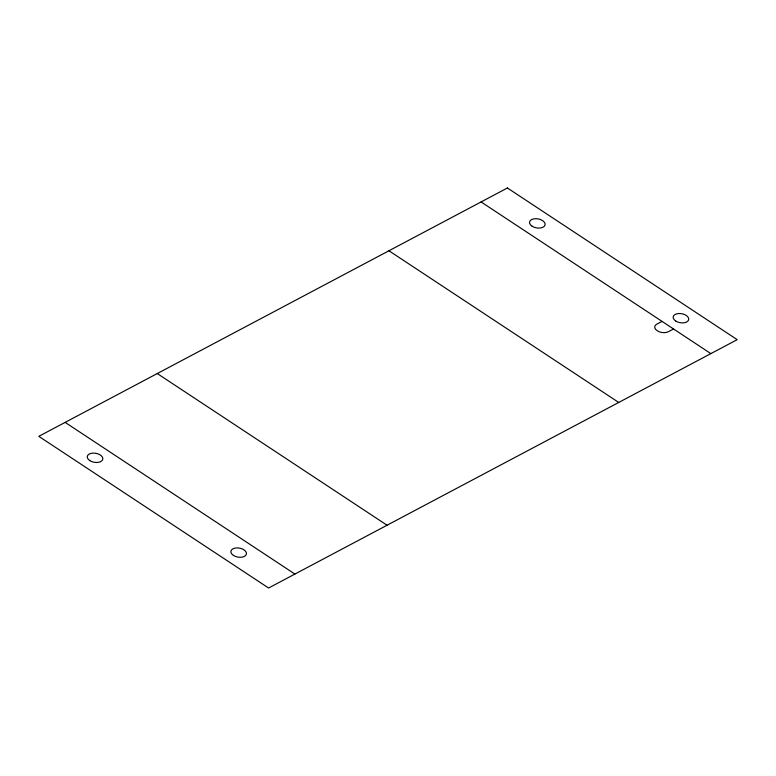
<?xml version="1.0" encoding="UTF-8"?>
<svg xmlns="http://www.w3.org/2000/svg" width="776" height="776" viewBox="0 0 776 776"><rect width="100%" height="100%" fill="white"/><g stroke="black" fill="none" stroke-linecap="round" stroke-linejoin="round"><path stroke-width="1.16" d="M662.044 321.39L656.777 324.174A7.876 4.569 10.1 0 0 657.253 330.76A7.876 4.569 10.1 0 0 668.272 331.759L673.529 328.975M481.081 201.935L710.874 353.623M388.941 250.764L618.734 402.453M157.266 373.547L387.059 525.236M65.126 422.377L294.919 574.065M507.407 187.986L38.8 436.335L268.593 588.014L737.2 339.665L507.407 187.986M233.401 555.393A7.876 4.569 10.1 0 0 246.283 554.491A7.876 4.569 10.1 0 0 236.331 547.924A7.876 4.569 10.1 0 0 233.401 555.393M89.783 460.585A7.876 4.569 10.1 0 0 102.655 459.683A7.876 4.569 10.1 0 0 92.703 453.116A7.876 4.569 10.1 0 0 89.783 460.585M532.064 226.185A7.876 4.569 10.1 0 0 544.936 225.292A7.876 4.569 10.1 0 0 534.984 218.716A7.876 4.569 10.1 0 0 532.064 226.185M675.683 320.992A7.876 4.569 10.1 0 0 688.554 320.09A7.876 4.569 10.1 0 0 678.612 313.523A7.876 4.569 10.1 0 0 675.683 320.992"/></g></svg>
